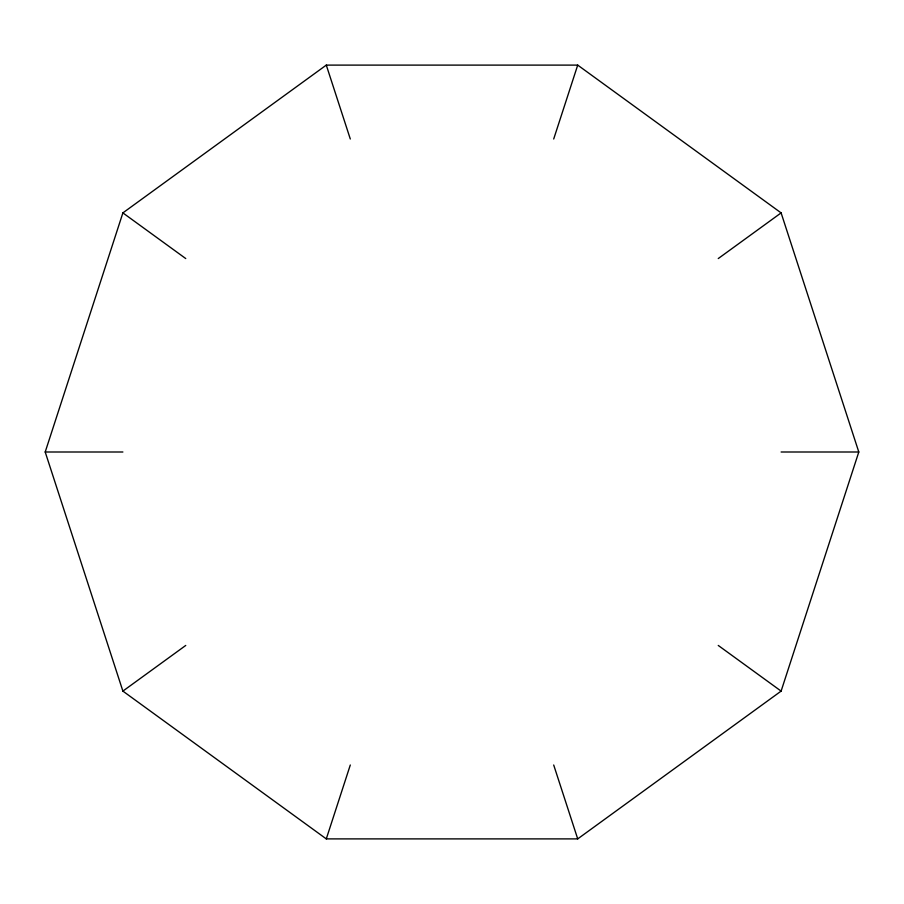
<?xml version="1.0" encoding="UTF-8"?>
<svg xmlns="http://www.w3.org/2000/svg" width="904" height="904" viewBox="0 0 904 904"><rect width="100%" height="100%" fill="white"/><g stroke="black" fill="none" stroke-linecap="round" stroke-linejoin="round"><path stroke-width="1.36" d="M45.2 452L122.887 212.892L326.287 65.111L577.712 65.111L781.112 212.892L858.8 452L781.112 691.108L577.712 838.889L326.287 838.889L122.887 691.108L45.2 452L122.887 452M326.287 838.889L350.3 764.999M553.7 139.001L577.712 65.111M122.887 691.108L185.749 645.445M718.251 258.555L781.112 212.892M781.112 452L858.8 452M122.887 212.892L185.749 258.555M718.251 645.445L781.112 691.108M326.287 65.111L350.3 139.001M553.7 764.999L577.712 838.889"/></g></svg>
